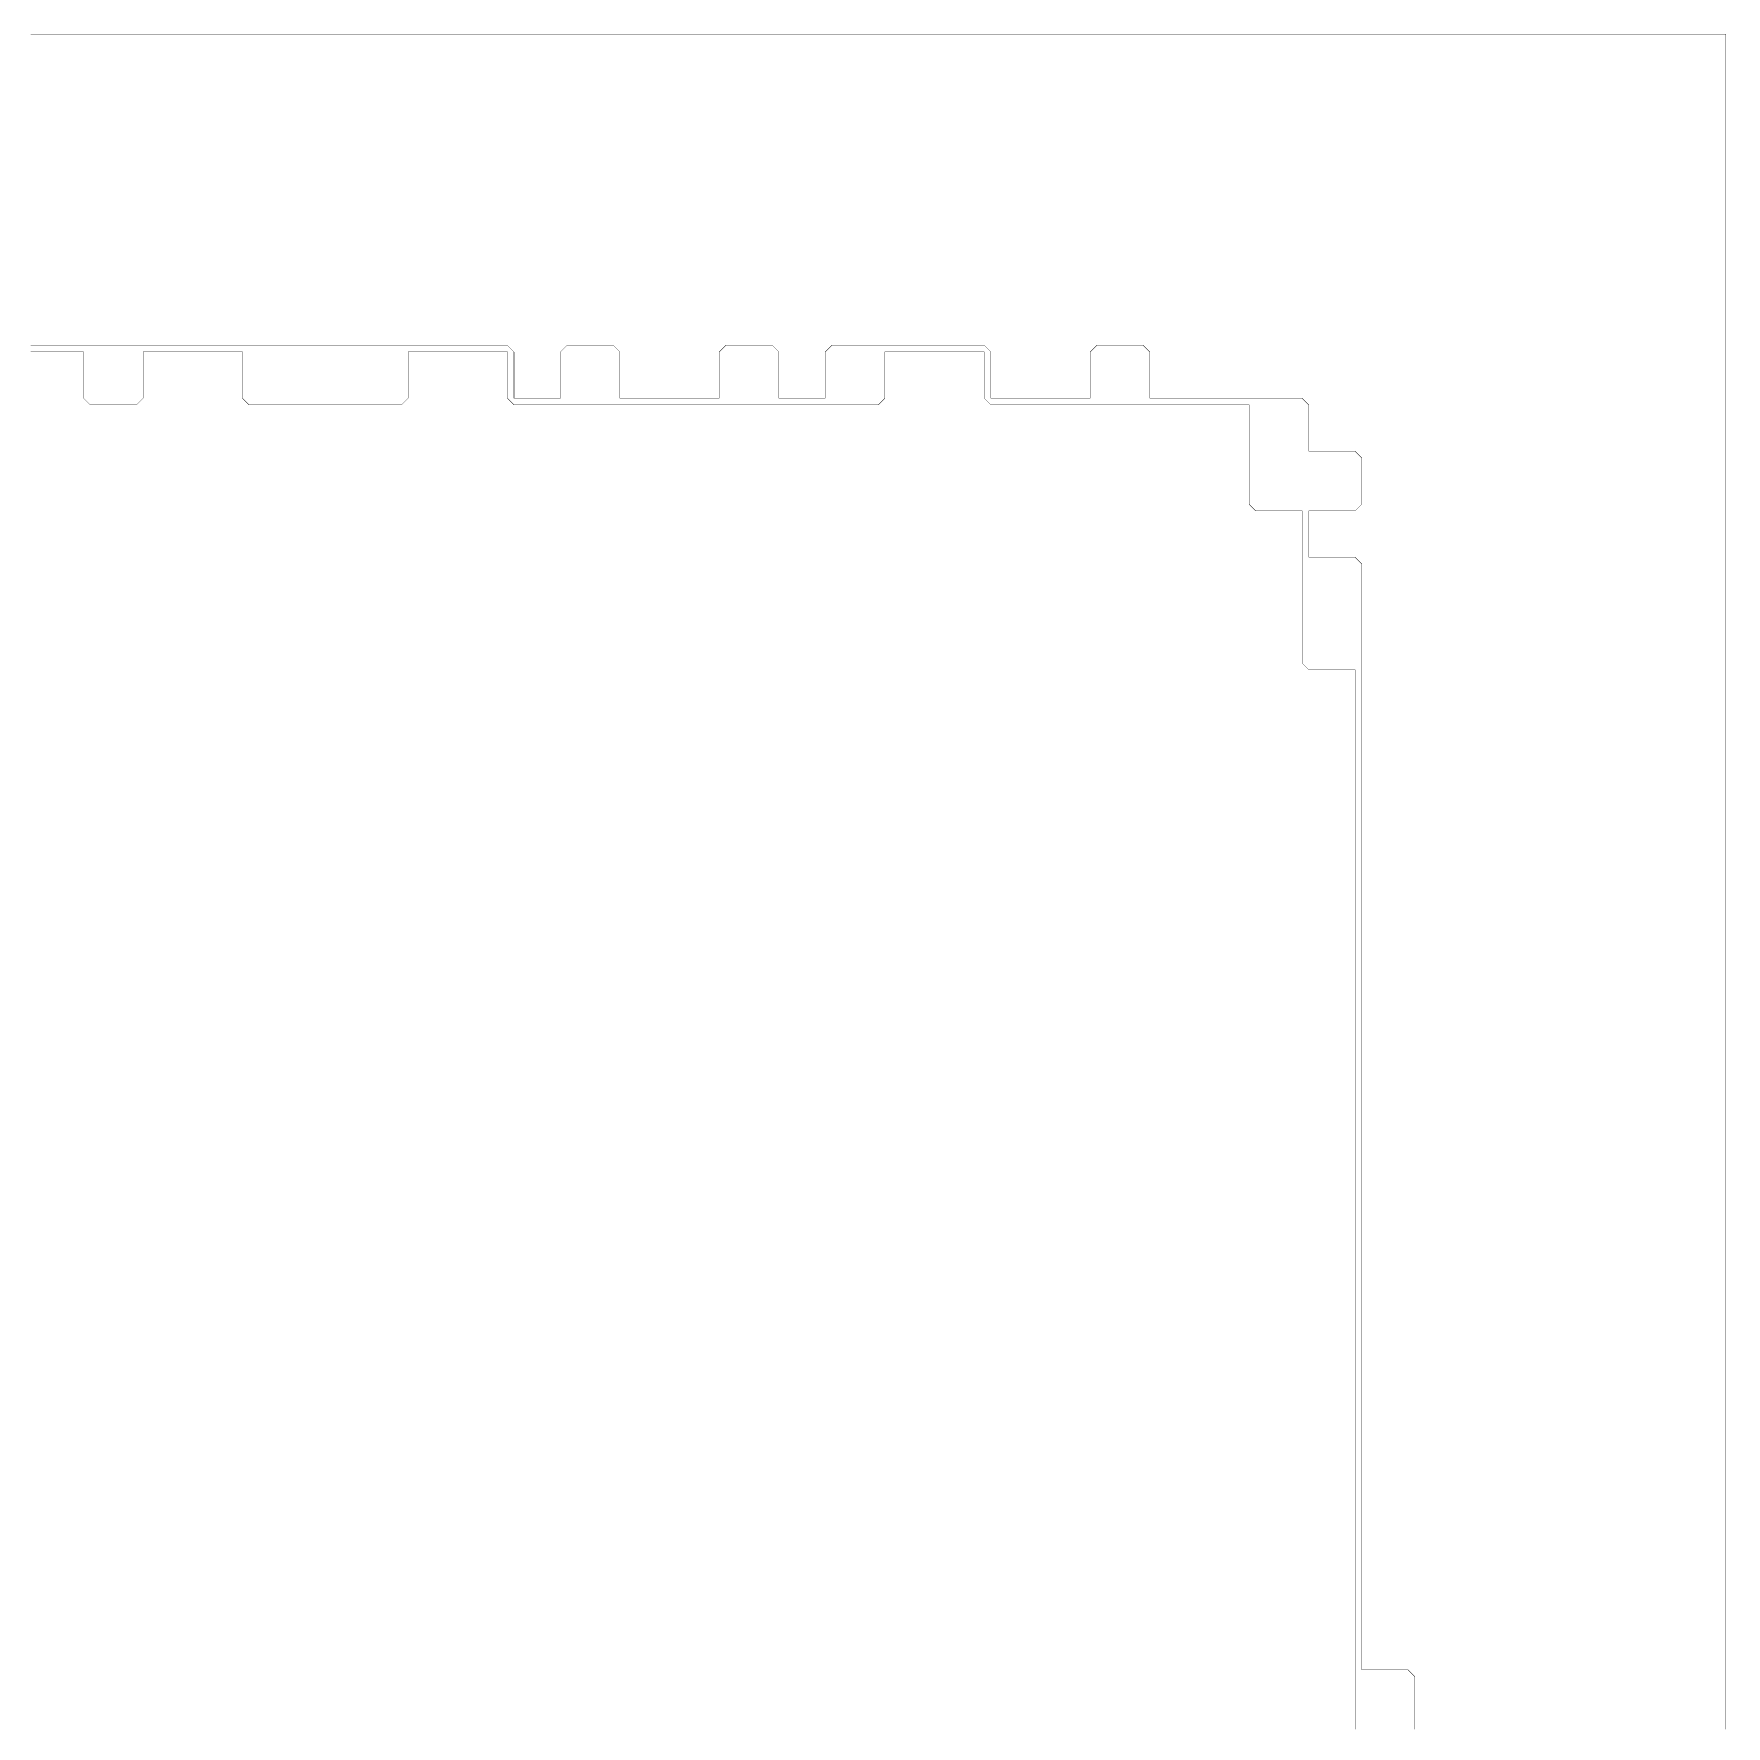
# Model space of a CAD drawing. Header units: metres. Extents: x 0 to 4990, y -4990 to 0.
# Drawn here: x 2495 to 4990, y -2495 to 0 of the extents above; entities that cross this region are included whole.
import ezdxf

# ---------------------------------------------------------------- set-up
doc = ezdxf.new("R2010")
doc.units = ezdxf.units.M
doc.layers.add('conductor', color=1, linetype='Continuous')
doc.layers.add('substrate', color=5, linetype='Continuous')

msp = doc.modelspace()

# ---------------------------------------------------------------- linework, layer by layer
at = {"layer": 'conductor', "const_width": 0.5}
msp.add_lwpolyline([(4443.359375, -2500), (4443.359375, -2490.234375), (4443.359375, -2480.46875), (4443.359375, -2470.703125), (4443.359375, -2460.9375), (4443.359375, -2451.171875), (4443.359375, -2441.40625), (4443.359375, -2431.640625), (4443.359375, -2421.875), (4443.359375, -2412.109375), (4443.359375, -2402.34375), (4443.359375, -2392.578125), (4443.359375, -2382.8125), (4443.359375, -2373.046875), (4443.359375, -2363.28125), (4443.359375, -2353.515625), (4443.359375, -2343.75), (4443.359375, -2333.984375), (4443.359375, -2324.21875), (4443.359375, -2314.453125), (4443.359375, -2304.6875), (4443.359375, -2294.921875), (4443.359375, -2285.15625), (4443.359375, -2275.390625), (4443.359375, -2265.625), (4443.359375, -2255.859375), (4443.359375, -2246.09375), (4443.359375, -2236.328125), (4443.359375, -2226.5625), (4443.359375, -2216.796875), (4443.359375, -2207.03125), (4443.359375, -2197.265625), (4443.359375, -2187.5), (4443.359375, -2177.734375), (4443.359375, -2167.96875), (4443.359375, -2158.203125), (4443.359375, -2148.4375), (4443.359375, -2138.671875), (4443.359375, -2128.90625), (4443.359375, -2119.140625), (4443.359375, -2109.375), (4443.359375, -2099.609375), (4443.359375, -2089.84375), (4443.359375, -2080.078125), (4443.359375, -2070.3125), (4443.359375, -2060.546875), (4443.359375, -2050.78125), (4443.359375, -2041.015625), (4443.359375, -2031.25), (4443.359375, -2021.484375), (4443.359375, -2011.71875), (4443.359375, -2001.953125), (4443.359375, -1992.1875), (4443.359375, -1982.421875), (4443.359375, -1972.65625), (4443.359375, -1962.890625), (4443.359375, -1953.125), (4443.359375, -1943.359375), (4443.359375, -1933.59375), (4443.359375, -1923.828125), (4443.359375, -1914.0625), (4443.359375, -1904.296875), (4443.359375, -1894.53125), (4443.359375, -1884.765625), (4443.359375, -1875), (4443.359375, -1865.234375), (4443.359375, -1855.46875), (4443.359375, -1845.703125), (4443.359375, -1835.9375), (4443.359375, -1826.171875), (4443.359375, -1816.40625), (4443.359375, -1806.640625), (4443.359375, -1796.875), (4443.359375, -1787.109375), (4443.359375, -1777.34375), (4443.359375, -1767.578125), (4443.359375, -1757.8125), (4443.359375, -1748.046875), (4443.359375, -1738.28125), (4443.359375, -1728.515625), (4443.359375, -1718.75), (4443.359375, -1708.984375), (4443.359375, -1699.21875), (4443.359375, -1689.453125), (4443.359375, -1679.6875), (4443.359375, -1669.921875), (4443.359375, -1660.15625), (4443.359375, -1650.390625), (4443.359375, -1640.625), (4443.359375, -1630.859375), (4443.359375, -1621.09375), (4443.359375, -1611.328125), (4443.359375, -1601.5625), (4443.359375, -1591.796875), (4443.359375, -1582.03125), (4443.359375, -1572.265625), (4443.359375, -1562.5), (4443.359375, -1552.734375), (4443.359375, -1542.96875), (4443.359375, -1533.203125), (4443.359375, -1523.4375), (4443.359375, -1513.671875), (4443.359375, -1503.90625), (4443.359375, -1494.140625), (4443.359375, -1484.375), (4443.359375, -1474.609375), (4443.359375, -1464.84375), (4443.359375, -1455.078125), (4443.359375, -1445.3125), (4443.359375, -1435.546875), (4443.359375, -1425.78125), (4443.359375, -1416.015625), (4443.359375, -1406.25), (4443.359375, -1396.484375), (4443.359375, -1386.71875), (4443.359375, -1376.953125), (4443.359375, -1367.1875), (4443.359375, -1357.421875), (4443.359375, -1347.65625), (4443.359375, -1337.890625), (4443.359375, -1328.125), (4443.359375, -1318.359375), (4443.359375, -1308.59375), (4443.359375, -1298.828125), (4443.359375, -1289.0625), (4443.359375, -1279.296875), (4443.359375, -1269.53125), (4443.359375, -1259.765625), (4443.359375, -1250), (4443.359375, -1240.234375), (4443.359375, -1230.46875), (4443.359375, -1220.703125), (4443.359375, -1210.9375), (4443.359375, -1201.171875), (4443.359375, -1191.40625), (4443.359375, -1181.640625), (4443.359375, -1171.875), (4443.359375, -1162.109375), (4443.359375, -1152.34375), (4443.359375, -1142.578125), (4443.359375, -1132.8125), (4443.359375, -1123.046875), (4443.359375, -1113.28125), (4443.359375, -1103.515625), (4443.359375, -1093.75), (4443.359375, -1083.984375), (4443.359375, -1074.21875), (4443.359375, -1064.453125), (4443.359375, -1054.6875), (4443.359375, -1044.921875), (4443.359375, -1035.15625), (4443.359375, -1025.390625), (4443.359375, -1015.625), (4443.359375, -1005.859375), (4443.359375, -996.09375), (4443.359375, -986.328125), (4443.359375, -976.5625), (4443.359375, -966.796875), (4443.359375, -957.03125), (4443.359375, -947.265625), (4443.359375, -937.5), (4433.59375, -937.5), (4423.828125, -937.5), (4414.0625, -937.5), (4404.296875, -937.5), (4394.53125, -937.5), (4384.765625, -937.5), (4375, -937.5), (4365.234375, -927.734375), (4365.234375, -917.96875), (4365.234375, -908.203125), (4365.234375, -898.4375), (4365.234375, -888.671875), (4365.234375, -878.90625), (4365.234375, -869.140625), (4365.234375, -859.375), (4365.234375, -849.609375), (4365.234375, -839.84375), (4365.234375, -830.078125), (4365.234375, -820.3125), (4365.234375, -810.546875), (4365.234375, -800.78125), (4365.234375, -791.015625), (4365.234375, -781.25), (4365.234375, -771.484375), (4365.234375, -761.71875), (4365.234375, -751.953125), (4365.234375, -742.1875), (4365.234375, -732.421875), (4365.234375, -722.65625), (4365.234375, -712.890625), (4365.234375, -703.125), (4355.46875, -703.125), (4345.703125, -703.125), (4335.9375, -703.125), (4326.171875, -703.125), (4316.40625, -703.125), (4306.640625, -703.125), (4296.875, -703.125), (4287.109375, -693.359375), (4287.109375, -683.59375), (4287.109375, -673.828125), (4287.109375, -664.0625), (4287.109375, -654.296875), (4287.109375, -644.53125), (4287.109375, -634.765625), (4287.109375, -625), (4287.109375, -615.234375), (4287.109375, -605.46875), (4287.109375, -595.703125), (4287.109375, -585.9375), (4287.109375, -576.171875), (4287.109375, -566.40625), (4287.109375, -556.640625), (4287.109375, -546.875), (4277.34375, -546.875), (4267.578125, -546.875), (4257.8125, -546.875), (4248.046875, -546.875), (4238.28125, -546.875), (4228.515625, -546.875), (4218.75, -546.875), (4208.984375, -546.875), (4199.21875, -546.875), (4189.453125, -546.875), (4179.6875, -546.875), (4169.921875, -546.875), (4160.15625, -546.875), (4150.390625, -546.875), (4140.625, -546.875), (4130.859375, -546.875), (4121.09375, -546.875), (4111.328125, -546.875), (4101.5625, -546.875), (4091.796875, -546.875), (4082.03125, -546.875), (4072.265625, -546.875), (4062.5, -546.875), (4052.734375, -546.875), (4042.96875, -546.875), (4033.203125, -546.875), (4023.4375, -546.875), (4013.671875, -546.875), (4003.90625, -546.875), (3994.140625, -546.875), (3984.375, -546.875), (3974.609375, -546.875), (3964.84375, -546.875), (3955.078125, -546.875), (3945.3125, -546.875), (3935.546875, -546.875), (3925.78125, -546.875), (3916.015625, -546.875), (3906.25, -546.875), (3896.484375, -537.109375), (3896.484375, -527.34375), (3896.484375, -517.578125), (3896.484375, -507.8125), (3896.484375, -498.046875), (3896.484375, -488.28125), (3896.484375, -478.515625), (3896.484375, -468.75), (3886.71875, -468.75), (3876.953125, -468.75), (3867.1875, -468.75), (3857.421875, -468.75), (3847.65625, -468.75), (3837.890625, -468.75), (3828.125, -468.75), (3818.359375, -468.75), (3808.59375, -468.75), (3798.828125, -468.75), (3789.0625, -468.75), (3779.296875, -468.75), (3769.53125, -468.75), (3759.765625, -468.75), (3750, -468.75), (3750, -478.515625), (3750, -488.28125), (3750, -498.046875), (3750, -507.8125), (3750, -517.578125), (3750, -527.34375), (3750, -537.109375), (3740.234375, -546.875), (3730.46875, -546.875), (3720.703125, -546.875), (3710.9375, -546.875), (3701.171875, -546.875), (3691.40625, -546.875), (3681.640625, -546.875), (3671.875, -546.875), (3662.109375, -546.875), (3652.34375, -546.875), (3642.578125, -546.875), (3632.8125, -546.875), (3623.046875, -546.875), (3613.28125, -546.875), (3603.515625, -546.875), (3593.75, -546.875), (3583.984375, -546.875), (3574.21875, -546.875), (3564.453125, -546.875), (3554.6875, -546.875), (3544.921875, -546.875), (3535.15625, -546.875), (3525.390625, -546.875), (3515.625, -546.875), (3505.859375, -546.875), (3496.09375, -546.875), (3486.328125, -546.875), (3476.5625, -546.875), (3466.796875, -546.875), (3457.03125, -546.875), (3447.265625, -546.875), (3437.5, -546.875), (3427.734375, -546.875), (3417.96875, -546.875), (3408.203125, -546.875), (3398.4375, -546.875), (3388.671875, -546.875), (3378.90625, -546.875), (3369.140625, -546.875), (3359.375, -546.875), (3349.609375, -546.875), (3339.84375, -546.875), (3330.078125, -546.875), (3320.3125, -546.875), (3310.546875, -546.875), (3300.78125, -546.875), (3291.015625, -546.875), (3281.25, -546.875), (3271.484375, -546.875), (3261.71875, -546.875), (3251.953125, -546.875), (3242.1875, -546.875), (3232.421875, -546.875), (3222.65625, -546.875), (3212.890625, -546.875), (3203.125, -546.875), (3193.359375, -537.109375), (3193.359375, -527.34375), (3193.359375, -517.578125), (3193.359375, -507.8125), (3193.359375, -498.046875), (3193.359375, -488.28125), (3193.359375, -478.515625), (3193.359375, -468.75), (3183.59375, -468.75), (3173.828125, -468.75), (3164.0625, -468.75), (3154.296875, -468.75), (3144.53125, -468.75), (3134.765625, -468.75), (3125, -468.75), (3115.234375, -468.75), (3105.46875, -468.75), (3095.703125, -468.75), (3085.9375, -468.75), (3076.171875, -468.75), (3066.40625, -468.75), (3056.640625, -468.75), (3046.875, -468.75), (3046.875, -478.515625), (3046.875, -488.28125), (3046.875, -498.046875), (3046.875, -507.8125), (3046.875, -517.578125), (3046.875, -527.34375), (3046.875, -537.109375), (3037.109375, -546.875), (3027.34375, -546.875), (3017.578125, -546.875), (3007.8125, -546.875), (2998.046875, -546.875), (2988.28125, -546.875), (2978.515625, -546.875), (2968.75, -546.875), (2958.984375, -546.875), (2949.21875, -546.875), (2939.453125, -546.875), (2929.6875, -546.875), (2919.921875, -546.875), (2910.15625, -546.875), (2900.390625, -546.875), (2890.625, -546.875), (2880.859375, -546.875), (2871.09375, -546.875), (2861.328125, -546.875), (2851.5625, -546.875), (2841.796875, -546.875), (2832.03125, -546.875), (2822.265625, -546.875), (2812.5, -546.875), (2802.734375, -537.109375), (2802.734375, -527.34375), (2802.734375, -517.578125), (2802.734375, -507.8125), (2802.734375, -498.046875), (2802.734375, -488.28125), (2802.734375, -478.515625), (2802.734375, -468.75), (2792.96875, -468.75), (2783.203125, -468.75), (2773.4375, -468.75), (2763.671875, -468.75), (2753.90625, -468.75), (2744.140625, -468.75), (2734.375, -468.75), (2724.609375, -468.75), (2714.84375, -468.75), (2705.078125, -468.75), (2695.3125, -468.75), (2685.546875, -468.75), (2675.78125, -468.75), (2666.015625, -468.75), (2656.25, -468.75), (2656.25, -478.515625), (2656.25, -488.28125), (2656.25, -498.046875), (2656.25, -507.8125), (2656.25, -517.578125), (2656.25, -527.34375), (2656.25, -537.109375), (2646.484375, -546.875), (2636.71875, -546.875), (2626.953125, -546.875), (2617.1875, -546.875), (2607.421875, -546.875), (2597.65625, -546.875), (2587.890625, -546.875), (2578.125, -546.875), (2568.359375, -537.109375), (2568.359375, -527.34375), (2568.359375, -517.578125), (2568.359375, -507.8125), (2568.359375, -498.046875), (2568.359375, -488.28125), (2568.359375, -478.515625), (2568.359375, -468.75), (2558.59375, -468.75), (2548.828125, -468.75), (2539.0625, -468.75), (2529.296875, -468.75), (2519.53125, -468.75), (2509.765625, -468.75), (2500, -468.75), (2490.234375, -468.75)], dxfattribs=at)
at = {"layer": 'substrate', "const_width": 0.5}
for points in [[(4990.234375, -2500), (4990.234375, -2490.234375), (4990.234375, -2480.46875), (4990.234375, -2470.703125), (4990.234375, -2460.9375), (4990.234375, -2451.171875), (4990.234375, -2441.40625), (4990.234375, -2431.640625), (4990.234375, -2421.875), (4990.234375, -2412.109375), (4990.234375, -2402.34375), (4990.234375, -2392.578125), (4990.234375, -2382.8125), (4990.234375, -2373.046875), (4990.234375, -2363.28125), (4990.234375, -2353.515625), (4990.234375, -2343.75), (4990.234375, -2333.984375), (4990.234375, -2324.21875), (4990.234375, -2314.453125), (4990.234375, -2304.6875), (4990.234375, -2294.921875), (4990.234375, -2285.15625), (4990.234375, -2275.390625), (4990.234375, -2265.625), (4990.234375, -2255.859375), (4990.234375, -2246.09375), (4990.234375, -2236.328125), (4990.234375, -2226.5625), (4990.234375, -2216.796875), (4990.234375, -2207.03125), (4990.234375, -2197.265625), (4990.234375, -2187.5), (4990.234375, -2177.734375), (4990.234375, -2167.96875), (4990.234375, -2158.203125), (4990.234375, -2148.4375), (4990.234375, -2138.671875), (4990.234375, -2128.90625), (4990.234375, -2119.140625), (4990.234375, -2109.375), (4990.234375, -2099.609375), (4990.234375, -2089.84375), (4990.234375, -2080.078125), (4990.234375, -2070.3125), (4990.234375, -2060.546875), (4990.234375, -2050.78125), (4990.234375, -2041.015625), (4990.234375, -2031.25), (4990.234375, -2021.484375), (4990.234375, -2011.71875), (4990.234375, -2001.953125), (4990.234375, -1992.1875), (4990.234375, -1982.421875), (4990.234375, -1972.65625), (4990.234375, -1962.890625), (4990.234375, -1953.125), (4990.234375, -1943.359375), (4990.234375, -1933.59375), (4990.234375, -1923.828125), (4990.234375, -1914.0625), (4990.234375, -1904.296875), (4990.234375, -1894.53125), (4990.234375, -1884.765625), (4990.234375, -1875), (4990.234375, -1865.234375), (4990.234375, -1855.46875), (4990.234375, -1845.703125), (4990.234375, -1835.9375), (4990.234375, -1826.171875), (4990.234375, -1816.40625), (4990.234375, -1806.640625), (4990.234375, -1796.875), (4990.234375, -1787.109375), (4990.234375, -1777.34375), (4990.234375, -1767.578125), (4990.234375, -1757.8125), (4990.234375, -1748.046875), (4990.234375, -1738.28125), (4990.234375, -1728.515625), (4990.234375, -1718.75), (4990.234375, -1708.984375), (4990.234375, -1699.21875), (4990.234375, -1689.453125), (4990.234375, -1679.6875), (4990.234375, -1669.921875), (4990.234375, -1660.15625), (4990.234375, -1650.390625), (4990.234375, -1640.625), (4990.234375, -1630.859375), (4990.234375, -1621.09375), (4990.234375, -1611.328125), (4990.234375, -1601.5625), (4990.234375, -1591.796875), (4990.234375, -1582.03125), (4990.234375, -1572.265625), (4990.234375, -1562.5), (4990.234375, -1552.734375), (4990.234375, -1542.96875), (4990.234375, -1533.203125), (4990.234375, -1523.4375), (4990.234375, -1513.671875), (4990.234375, -1503.90625), (4990.234375, -1494.140625), (4990.234375, -1484.375), (4990.234375, -1474.609375), (4990.234375, -1464.84375), (4990.234375, -1455.078125), (4990.234375, -1445.3125), (4990.234375, -1435.546875), (4990.234375, -1425.78125), (4990.234375, -1416.015625), (4990.234375, -1406.25), (4990.234375, -1396.484375), (4990.234375, -1386.71875), (4990.234375, -1376.953125), (4990.234375, -1367.1875), (4990.234375, -1357.421875), (4990.234375, -1347.65625), (4990.234375, -1337.890625), (4990.234375, -1328.125), (4990.234375, -1318.359375), (4990.234375, -1308.59375), (4990.234375, -1298.828125), (4990.234375, -1289.0625), (4990.234375, -1279.296875), (4990.234375, -1269.53125), (4990.234375, -1259.765625), (4990.234375, -1250), (4990.234375, -1240.234375), (4990.234375, -1230.46875), (4990.234375, -1220.703125), (4990.234375, -1210.9375), (4990.234375, -1201.171875), (4990.234375, -1191.40625), (4990.234375, -1181.640625), (4990.234375, -1171.875), (4990.234375, -1162.109375), (4990.234375, -1152.34375), (4990.234375, -1142.578125), (4990.234375, -1132.8125), (4990.234375, -1123.046875), (4990.234375, -1113.28125), (4990.234375, -1103.515625), (4990.234375, -1093.75), (4990.234375, -1083.984375), (4990.234375, -1074.21875), (4990.234375, -1064.453125), (4990.234375, -1054.6875), (4990.234375, -1044.921875), (4990.234375, -1035.15625), (4990.234375, -1025.390625), (4990.234375, -1015.625), (4990.234375, -1005.859375), (4990.234375, -996.09375), (4990.234375, -986.328125), (4990.234375, -976.5625), (4990.234375, -966.796875), (4990.234375, -957.03125), (4990.234375, -947.265625), (4990.234375, -937.5), (4990.234375, -927.734375), (4990.234375, -917.96875), (4990.234375, -908.203125), (4990.234375, -898.4375), (4990.234375, -888.671875), (4990.234375, -878.90625), (4990.234375, -869.140625), (4990.234375, -859.375), (4990.234375, -849.609375), (4990.234375, -839.84375), (4990.234375, -830.078125), (4990.234375, -820.3125), (4990.234375, -810.546875), (4990.234375, -800.78125), (4990.234375, -791.015625), (4990.234375, -781.25), (4990.234375, -771.484375), (4990.234375, -761.71875), (4990.234375, -751.953125), (4990.234375, -742.1875), (4990.234375, -732.421875), (4990.234375, -722.65625), (4990.234375, -712.890625), (4990.234375, -703.125), (4990.234375, -693.359375), (4990.234375, -683.59375), (4990.234375, -673.828125), (4990.234375, -664.0625), (4990.234375, -654.296875), (4990.234375, -644.53125), (4990.234375, -634.765625), (4990.234375, -625), (4990.234375, -615.234375), (4990.234375, -605.46875), (4990.234375, -595.703125), (4990.234375, -585.9375), (4990.234375, -576.171875), (4990.234375, -566.40625), (4990.234375, -556.640625), (4990.234375, -546.875), (4990.234375, -537.109375), (4990.234375, -527.34375), (4990.234375, -517.578125), (4990.234375, -507.8125), (4990.234375, -498.046875), (4990.234375, -488.28125), (4990.234375, -478.515625), (4990.234375, -468.75), (4990.234375, -458.984375), (4990.234375, -449.21875), (4990.234375, -439.453125), (4990.234375, -429.6875), (4990.234375, -419.921875), (4990.234375, -410.15625), (4990.234375, -400.390625), (4990.234375, -390.625), (4990.234375, -380.859375), (4990.234375, -371.09375), (4990.234375, -361.328125), (4990.234375, -351.5625), (4990.234375, -341.796875), (4990.234375, -332.03125), (4990.234375, -322.265625), (4990.234375, -312.5), (4990.234375, -302.734375), (4990.234375, -292.96875), (4990.234375, -283.203125), (4990.234375, -273.4375), (4990.234375, -263.671875), (4990.234375, -253.90625), (4990.234375, -244.140625), (4990.234375, -234.375), (4990.234375, -224.609375), (4990.234375, -214.84375), (4990.234375, -205.078125), (4990.234375, -195.3125), (4990.234375, -185.546875), (4990.234375, -175.78125), (4990.234375, -166.015625), (4990.234375, -156.25), (4990.234375, -146.484375), (4990.234375, -136.71875), (4990.234375, -126.953125), (4990.234375, -117.1875), (4990.234375, -107.421875), (4990.234375, -97.65625), (4990.234375, -87.890625), (4990.234375, -78.125), (4990.234375, -68.359375), (4990.234375, -58.59375), (4990.234375, -48.828125), (4990.234375, -39.0625), (4990.234375, -29.296875), (4990.234375, -19.53125), (4990.234375, -9.765625), (4990.234375, 0), (4980.46875, 0), (4970.703125, 0), (4960.9375, 0), (4951.171875, 0), (4941.40625, 0), (4931.640625, 0), (4921.875, 0), (4912.109375, 0), (4902.34375, 0), (4892.578125, 0), (4882.8125, 0), (4873.046875, 0), (4863.28125, 0), (4853.515625, 0), (4843.75, 0), (4833.984375, 0), (4824.21875, 0), (4814.453125, 0), (4804.6875, 0), (4794.921875, 0), (4785.15625, 0), (4775.390625, 0), (4765.625, 0), (4755.859375, 0), (4746.09375, 0), (4736.328125, 0), (4726.5625, 0), (4716.796875, 0), (4707.03125, 0), (4697.265625, 0), (4687.5, 0), (4677.734375, 0), (4667.96875, 0), (4658.203125, 0), (4648.4375, 0), (4638.671875, 0), (4628.90625, 0), (4619.140625, 0), (4609.375, 0), (4599.609375, 0), (4589.84375, 0), (4580.078125, 0), (4570.3125, 0), (4560.546875, 0), (4550.78125, 0), (4541.015625, 0), (4531.25, 0), (4521.484375, 0), (4511.71875, 0), (4501.953125, 0), (4492.1875, 0), (4482.421875, 0), (4472.65625, 0), (4462.890625, 0), (4453.125, 0), (4443.359375, 0), (4433.59375, 0), (4423.828125, 0), (4414.0625, 0), (4404.296875, 0), (4394.53125, 0), (4384.765625, 0), (4375, 0), (4365.234375, 0), (4355.46875, 0), (4345.703125, 0), (4335.9375, 0), (4326.171875, 0), (4316.40625, 0), (4306.640625, 0), (4296.875, 0), (4287.109375, 0), (4277.34375, 0), (4267.578125, 0), (4257.8125, 0), (4248.046875, 0), (4238.28125, 0), (4228.515625, 0), (4218.75, 0), (4208.984375, 0), (4199.21875, 0), (4189.453125, 0), (4179.6875, 0), (4169.921875, 0), (4160.15625, 0), (4150.390625, 0), (4140.625, 0), (4130.859375, 0), (4121.09375, 0), (4111.328125, 0), (4101.5625, 0), (4091.796875, 0), (4082.03125, 0), (4072.265625, 0), (4062.5, 0), (4052.734375, 0), (4042.96875, 0), (4033.203125, 0), (4023.4375, 0), (4013.671875, 0), (4003.90625, 0), (3994.140625, 0), (3984.375, 0), (3974.609375, 0), (3964.84375, 0), (3955.078125, 0), (3945.3125, 0), (3935.546875, 0), (3925.78125, 0), (3916.015625, 0), (3906.25, 0), (3896.484375, 0), (3886.71875, 0), (3876.953125, 0), (3867.1875, 0), (3857.421875, 0), (3847.65625, 0), (3837.890625, 0), (3828.125, 0), (3818.359375, 0), (3808.59375, 0), (3798.828125, 0), (3789.0625, 0), (3779.296875, 0), (3769.53125, 0), (3759.765625, 0), (3750, 0), (3740.234375, 0), (3730.46875, 0), (3720.703125, 0), (3710.9375, 0), (3701.171875, 0), (3691.40625, 0), (3681.640625, 0), (3671.875, 0), (3662.109375, 0), (3652.34375, 0), (3642.578125, 0), (3632.8125, 0), (3623.046875, 0), (3613.28125, 0), (3603.515625, 0), (3593.75, 0), (3583.984375, 0), (3574.21875, 0), (3564.453125, 0), (3554.6875, 0), (3544.921875, 0), (3535.15625, 0), (3525.390625, 0), (3515.625, 0), (3505.859375, 0), (3496.09375, 0), (3486.328125, 0), (3476.5625, 0), (3466.796875, 0), (3457.03125, 0), (3447.265625, 0), (3437.5, 0), (3427.734375, 0), (3417.96875, 0), (3408.203125, 0), (3398.4375, 0), (3388.671875, 0), (3378.90625, 0), (3369.140625, 0), (3359.375, 0), (3349.609375, 0), (3339.84375, 0), (3330.078125, 0), (3320.3125, 0), (3310.546875, 0), (3300.78125, 0), (3291.015625, 0), (3281.25, 0), (3271.484375, 0), (3261.71875, 0), (3251.953125, 0), (3242.1875, 0), (3232.421875, 0), (3222.65625, 0), (3212.890625, 0), (3203.125, 0), (3193.359375, 0), (3183.59375, 0), (3173.828125, 0), (3164.0625, 0), (3154.296875, 0), (3144.53125, 0), (3134.765625, 0), (3125, 0), (3115.234375, 0), (3105.46875, 0), (3095.703125, 0), (3085.9375, 0), (3076.171875, 0), (3066.40625, 0), (3056.640625, 0), (3046.875, 0), (3037.109375, 0), (3027.34375, 0), (3017.578125, 0), (3007.8125, 0), (2998.046875, 0), (2988.28125, 0), (2978.515625, 0), (2968.75, 0), (2958.984375, 0), (2949.21875, 0), (2939.453125, 0), (2929.6875, 0), (2919.921875, 0), (2910.15625, 0), (2900.390625, 0), (2890.625, 0), (2880.859375, 0), (2871.09375, 0), (2861.328125, 0), (2851.5625, 0), (2841.796875, 0), (2832.03125, 0), (2822.265625, 0), (2812.5, 0), (2802.734375, 0), (2792.96875, 0), (2783.203125, 0), (2773.4375, 0), (2763.671875, 0), (2753.90625, 0), (2744.140625, 0), (2734.375, 0), (2724.609375, 0), (2714.84375, 0), (2705.078125, 0), (2695.3125, 0), (2685.546875, 0), (2675.78125, 0), (2666.015625, 0), (2656.25, 0), (2646.484375, 0), (2636.71875, 0), (2626.953125, 0), (2617.1875, 0), (2607.421875, 0), (2597.65625, 0), (2587.890625, 0), (2578.125, 0), (2568.359375, 0), (2558.59375, 0), (2548.828125, 0), (2539.0625, 0), (2529.296875, 0), (2519.53125, 0), (2509.765625, 0), (2500, 0), (2490.234375, 0)], [(2490.234375, -458.984375), (2500, -458.984375), (2509.765625, -458.984375), (2519.53125, -458.984375), (2529.296875, -458.984375), (2539.0625, -458.984375), (2548.828125, -458.984375), (2558.59375, -458.984375), (2568.359375, -458.984375), (2578.125, -458.984375), (2587.890625, -458.984375), (2597.65625, -458.984375), (2607.421875, -458.984375), (2617.1875, -458.984375), (2626.953125, -458.984375), (2636.71875, -458.984375), (2646.484375, -458.984375), (2656.25, -458.984375), (2666.015625, -458.984375), (2675.78125, -458.984375), (2685.546875, -458.984375), (2695.3125, -458.984375), (2705.078125, -458.984375), (2714.84375, -458.984375), (2724.609375, -458.984375), (2734.375, -458.984375), (2744.140625, -458.984375), (2753.90625, -458.984375), (2763.671875, -458.984375), (2773.4375, -458.984375), (2783.203125, -458.984375), (2792.96875, -458.984375), (2802.734375, -458.984375), (2812.5, -458.984375), (2822.265625, -458.984375), (2832.03125, -458.984375), (2841.796875, -458.984375), (2851.5625, -458.984375), (2861.328125, -458.984375), (2871.09375, -458.984375), (2880.859375, -458.984375), (2890.625, -458.984375), (2900.390625, -458.984375), (2910.15625, -458.984375), (2919.921875, -458.984375), (2929.6875, -458.984375), (2939.453125, -458.984375), (2949.21875, -458.984375), (2958.984375, -458.984375), (2968.75, -458.984375), (2978.515625, -458.984375), (2988.28125, -458.984375), (2998.046875, -458.984375), (3007.8125, -458.984375), (3017.578125, -458.984375), (3027.34375, -458.984375), (3037.109375, -458.984375), (3046.875, -458.984375), (3056.640625, -458.984375), (3066.40625, -458.984375), (3076.171875, -458.984375), (3085.9375, -458.984375), (3095.703125, -458.984375), (3105.46875, -458.984375), (3115.234375, -458.984375), (3125, -458.984375), (3134.765625, -458.984375), (3144.53125, -458.984375), (3154.296875, -458.984375), (3164.0625, -458.984375), (3173.828125, -458.984375), (3183.59375, -458.984375), (3193.359375, -458.984375), (3203.125, -468.75), (3203.125, -478.515625), (3203.125, -488.28125), (3203.125, -498.046875), (3203.125, -507.8125), (3203.125, -517.578125), (3203.125, -527.34375), (3203.125, -537.109375), (3212.890625, -537.109375), (3222.65625, -537.109375), (3232.421875, -537.109375), (3242.1875, -537.109375), (3251.953125, -537.109375), (3261.71875, -537.109375), (3271.484375, -537.109375), (3271.484375, -527.34375), (3271.484375, -517.578125), (3271.484375, -507.8125), (3271.484375, -498.046875), (3271.484375, -488.28125), (3271.484375, -478.515625), (3271.484375, -468.75), (3281.25, -458.984375), (3291.015625, -458.984375), (3300.78125, -458.984375), (3310.546875, -458.984375), (3320.3125, -458.984375), (3330.078125, -458.984375), (3339.84375, -458.984375), (3349.609375, -458.984375), (3359.375, -468.75), (3359.375, -478.515625), (3359.375, -488.28125), (3359.375, -498.046875), (3359.375, -507.8125), (3359.375, -517.578125), (3359.375, -527.34375), (3359.375, -537.109375), (3369.140625, -537.109375), (3378.90625, -537.109375), (3388.671875, -537.109375), (3398.4375, -537.109375), (3408.203125, -537.109375), (3417.96875, -537.109375), (3427.734375, -537.109375), (3437.5, -537.109375), (3447.265625, -537.109375), (3457.03125, -537.109375), (3466.796875, -537.109375), (3476.5625, -537.109375), (3486.328125, -537.109375), (3496.09375, -537.109375), (3505.859375, -537.109375), (3505.859375, -527.34375), (3505.859375, -517.578125), (3505.859375, -507.8125), (3505.859375, -498.046875), (3505.859375, -488.28125), (3505.859375, -478.515625), (3505.859375, -468.75), (3515.625, -458.984375), (3525.390625, -458.984375), (3535.15625, -458.984375), (3544.921875, -458.984375), (3554.6875, -458.984375), (3564.453125, -458.984375), (3574.21875, -458.984375), (3583.984375, -458.984375), (3593.75, -468.75), (3593.75, -478.515625), (3593.75, -488.28125), (3593.75, -498.046875), (3593.75, -507.8125), (3593.75, -517.578125), (3593.75, -527.34375), (3593.75, -537.109375), (3603.515625, -537.109375), (3613.28125, -537.109375), (3623.046875, -537.109375), (3632.8125, -537.109375), (3642.578125, -537.109375), (3652.34375, -537.109375), (3662.109375, -537.109375), (3662.109375, -527.34375), (3662.109375, -517.578125), (3662.109375, -507.8125), (3662.109375, -498.046875), (3662.109375, -488.28125), (3662.109375, -478.515625), (3662.109375, -468.75), (3671.875, -458.984375), (3681.640625, -458.984375), (3691.40625, -458.984375), (3701.171875, -458.984375), (3710.9375, -458.984375), (3720.703125, -458.984375), (3730.46875, -458.984375), (3740.234375, -458.984375), (3750, -458.984375), (3759.765625, -458.984375), (3769.53125, -458.984375), (3779.296875, -458.984375), (3789.0625, -458.984375), (3798.828125, -458.984375), (3808.59375, -458.984375), (3818.359375, -458.984375), (3828.125, -458.984375), (3837.890625, -458.984375), (3847.65625, -458.984375), (3857.421875, -458.984375), (3867.1875, -458.984375), (3876.953125, -458.984375), (3886.71875, -458.984375), (3896.484375, -458.984375), (3906.25, -468.75), (3906.25, -478.515625), (3906.25, -488.28125), (3906.25, -498.046875), (3906.25, -507.8125), (3906.25, -517.578125), (3906.25, -527.34375), (3906.25, -537.109375), (3916.015625, -537.109375), (3925.78125, -537.109375), (3935.546875, -537.109375), (3945.3125, -537.109375), (3955.078125, -537.109375), (3964.84375, -537.109375), (3974.609375, -537.109375), (3984.375, -537.109375), (3994.140625, -537.109375), (4003.90625, -537.109375), (4013.671875, -537.109375), (4023.4375, -537.109375), (4033.203125, -537.109375), (4042.96875, -537.109375), (4052.734375, -537.109375), (4052.734375, -527.34375), (4052.734375, -517.578125), (4052.734375, -507.8125), (4052.734375, -498.046875), (4052.734375, -488.28125), (4052.734375, -478.515625), (4052.734375, -468.75), (4062.5, -458.984375), (4072.265625, -458.984375), (4082.03125, -458.984375), (4091.796875, -458.984375), (4101.5625, -458.984375), (4111.328125, -458.984375), (4121.09375, -458.984375), (4130.859375, -458.984375), (4140.625, -468.75), (4140.625, -478.515625), (4140.625, -488.28125), (4140.625, -498.046875), (4140.625, -507.8125), (4140.625, -517.578125), (4140.625, -527.34375), (4140.625, -537.109375), (4150.390625, -537.109375), (4160.15625, -537.109375), (4169.921875, -537.109375), (4179.6875, -537.109375), (4189.453125, -537.109375), (4199.21875, -537.109375), (4208.984375, -537.109375), (4218.75, -537.109375), (4228.515625, -537.109375), (4238.28125, -537.109375), (4248.046875, -537.109375), (4257.8125, -537.109375), (4267.578125, -537.109375), (4277.34375, -537.109375), (4287.109375, -537.109375), (4296.875, -537.109375), (4306.640625, -537.109375), (4316.40625, -537.109375), (4326.171875, -537.109375), (4335.9375, -537.109375), (4345.703125, -537.109375), (4355.46875, -537.109375), (4365.234375, -537.109375), (4375, -546.875), (4375, -556.640625), (4375, -566.40625), (4375, -576.171875), (4375, -585.9375), (4375, -595.703125), (4375, -605.46875), (4375, -615.234375), (4384.765625, -615.234375), (4394.53125, -615.234375), (4404.296875, -615.234375), (4414.0625, -615.234375), (4423.828125, -615.234375), (4433.59375, -615.234375), (4443.359375, -615.234375), (4453.125, -625), (4453.125, -634.765625), (4453.125, -644.53125), (4453.125, -654.296875), (4453.125, -664.0625), (4453.125, -673.828125), (4453.125, -683.59375), (4453.125, -693.359375), (4443.359375, -703.125), (4433.59375, -703.125), (4423.828125, -703.125), (4414.0625, -703.125), (4404.296875, -703.125), (4394.53125, -703.125), (4384.765625, -703.125), (4375, -703.125), (4375, -712.890625), (4375, -722.65625), (4375, -732.421875), (4375, -742.1875), (4375, -751.953125), (4375, -761.71875), (4375, -771.484375), (4384.765625, -771.484375), (4394.53125, -771.484375), (4404.296875, -771.484375), (4414.0625, -771.484375), (4423.828125, -771.484375), (4433.59375, -771.484375), (4443.359375, -771.484375), (4453.125, -781.25), (4453.125, -791.015625), (4453.125, -800.78125), (4453.125, -810.546875), (4453.125, -820.3125), (4453.125, -830.078125), (4453.125, -839.84375), (4453.125, -849.609375), (4453.125, -859.375), (4453.125, -869.140625), (4453.125, -878.90625), (4453.125, -888.671875), (4453.125, -898.4375), (4453.125, -908.203125), (4453.125, -917.96875), (4453.125, -927.734375), (4453.125, -937.5), (4453.125, -947.265625), (4453.125, -957.03125), (4453.125, -966.796875), (4453.125, -976.5625), (4453.125, -986.328125), (4453.125, -996.09375), (4453.125, -1005.859375), (4453.125, -1015.625), (4453.125, -1025.390625), (4453.125, -1035.15625), (4453.125, -1044.921875), (4453.125, -1054.6875), (4453.125, -1064.453125), (4453.125, -1074.21875), (4453.125, -1083.984375), (4453.125, -1093.75), (4453.125, -1103.515625), (4453.125, -1113.28125), (4453.125, -1123.046875), (4453.125, -1132.8125), (4453.125, -1142.578125), (4453.125, -1152.34375), (4453.125, -1162.109375), (4453.125, -1171.875), (4453.125, -1181.640625), (4453.125, -1191.40625), (4453.125, -1201.171875), (4453.125, -1210.9375), (4453.125, -1220.703125), (4453.125, -1230.46875), (4453.125, -1240.234375), (4453.125, -1250), (4453.125, -1259.765625), (4453.125, -1269.53125), (4453.125, -1279.296875), (4453.125, -1289.0625), (4453.125, -1298.828125), (4453.125, -1308.59375), (4453.125, -1318.359375), (4453.125, -1328.125), (4453.125, -1337.890625), (4453.125, -1347.65625), (4453.125, -1357.421875), (4453.125, -1367.1875), (4453.125, -1376.953125), (4453.125, -1386.71875), (4453.125, -1396.484375), (4453.125, -1406.25), (4453.125, -1416.015625), (4453.125, -1425.78125), (4453.125, -1435.546875), (4453.125, -1445.3125), (4453.125, -1455.078125), (4453.125, -1464.84375), (4453.125, -1474.609375), (4453.125, -1484.375), (4453.125, -1494.140625), (4453.125, -1503.90625), (4453.125, -1513.671875), (4453.125, -1523.4375), (4453.125, -1533.203125), (4453.125, -1542.96875), (4453.125, -1552.734375), (4453.125, -1562.5), (4453.125, -1572.265625), (4453.125, -1582.03125), (4453.125, -1591.796875), (4453.125, -1601.5625), (4453.125, -1611.328125), (4453.125, -1621.09375), (4453.125, -1630.859375), (4453.125, -1640.625), (4453.125, -1650.390625), (4453.125, -1660.15625), (4453.125, -1669.921875), (4453.125, -1679.6875), (4453.125, -1689.453125), (4453.125, -1699.21875), (4453.125, -1708.984375), (4453.125, -1718.75), (4453.125, -1728.515625), (4453.125, -1738.28125), (4453.125, -1748.046875), (4453.125, -1757.8125), (4453.125, -1767.578125), (4453.125, -1777.34375), (4453.125, -1787.109375), (4453.125, -1796.875), (4453.125, -1806.640625), (4453.125, -1816.40625), (4453.125, -1826.171875), (4453.125, -1835.9375), (4453.125, -1845.703125), (4453.125, -1855.46875), (4453.125, -1865.234375), (4453.125, -1875), (4453.125, -1884.765625), (4453.125, -1894.53125), (4453.125, -1904.296875), (4453.125, -1914.0625), (4453.125, -1923.828125), (4453.125, -1933.59375), (4453.125, -1943.359375), (4453.125, -1953.125), (4453.125, -1962.890625), (4453.125, -1972.65625), (4453.125, -1982.421875), (4453.125, -1992.1875), (4453.125, -2001.953125), (4453.125, -2011.71875), (4453.125, -2021.484375), (4453.125, -2031.25), (4453.125, -2041.015625), (4453.125, -2050.78125), (4453.125, -2060.546875), (4453.125, -2070.3125), (4453.125, -2080.078125), (4453.125, -2089.84375), (4453.125, -2099.609375), (4453.125, -2109.375), (4453.125, -2119.140625), (4453.125, -2128.90625), (4453.125, -2138.671875), (4453.125, -2148.4375), (4453.125, -2158.203125), (4453.125, -2167.96875), (4453.125, -2177.734375), (4453.125, -2187.5), (4453.125, -2197.265625), (4453.125, -2207.03125), (4453.125, -2216.796875), (4453.125, -2226.5625), (4453.125, -2236.328125), (4453.125, -2246.09375), (4453.125, -2255.859375), (4453.125, -2265.625), (4453.125, -2275.390625), (4453.125, -2285.15625), (4453.125, -2294.921875), (4453.125, -2304.6875), (4453.125, -2314.453125), (4453.125, -2324.21875), (4453.125, -2333.984375), (4453.125, -2343.75), (4453.125, -2353.515625), (4453.125, -2363.28125), (4453.125, -2373.046875), (4453.125, -2382.8125), (4453.125, -2392.578125), (4453.125, -2402.34375), (4453.125, -2412.109375), (4462.890625, -2412.109375), (4472.65625, -2412.109375), (4482.421875, -2412.109375), (4492.1875, -2412.109375), (4501.953125, -2412.109375), (4511.71875, -2412.109375), (4521.484375, -2412.109375), (4531.25, -2421.875), (4531.25, -2431.640625), (4531.25, -2441.40625), (4531.25, -2451.171875), (4531.25, -2460.9375), (4531.25, -2470.703125), (4531.25, -2480.46875), (4531.25, -2490.234375), (4531.25, -2500)]]:
    msp.add_lwpolyline(points, dxfattribs=at)

doc.saveas('drawing.dxf')
